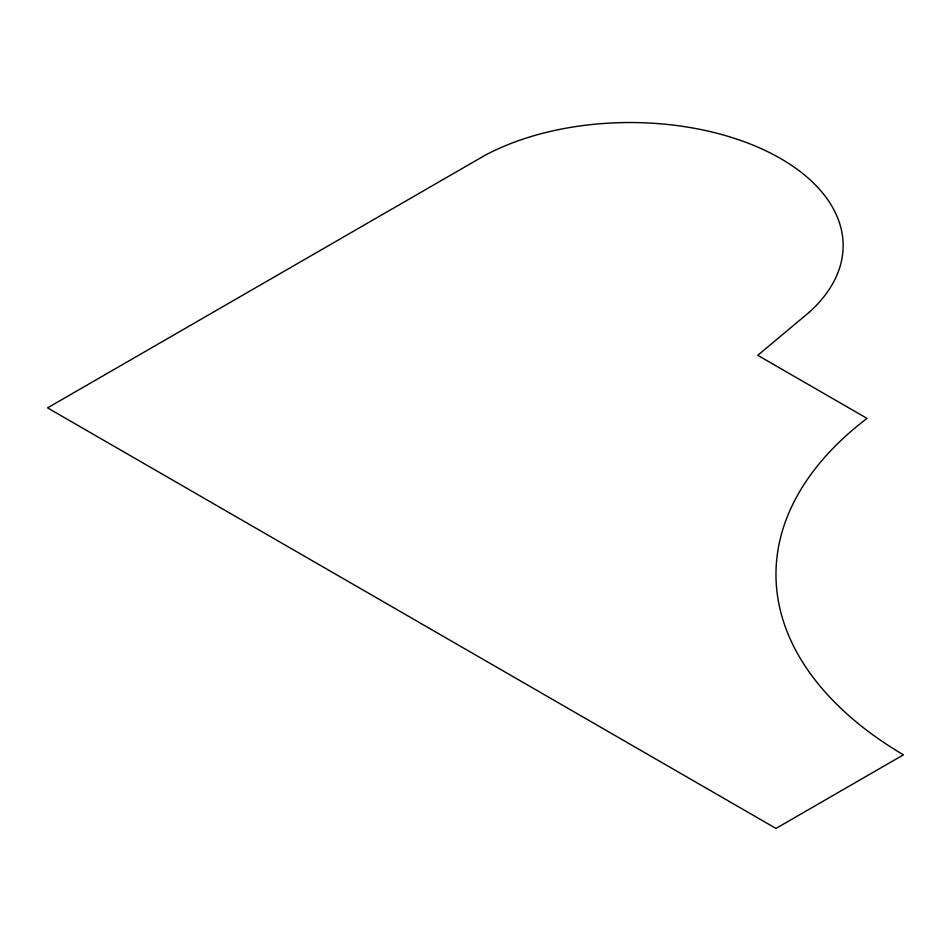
<?xml version="1.0" encoding="UTF-8"?>
<svg xmlns="http://www.w3.org/2000/svg" width="951" height="951" viewBox="0 0 951 951"><rect width="100%" height="100%" fill="white"/><g stroke="black" fill="none" stroke-linecap="round" stroke-linejoin="round"><path stroke-width="1.43" d="M808.968 312.475L757.769 355.305L867.027 418.392A446.649 257.876 0 0 0 903.45 754.832L775.98 828.428L47.55 407.872L484.606 155.548A213.226 123.107 0 0 1 766.863 151.28A213.226 123.107 0 0 1 808.968 312.475"/></g></svg>
